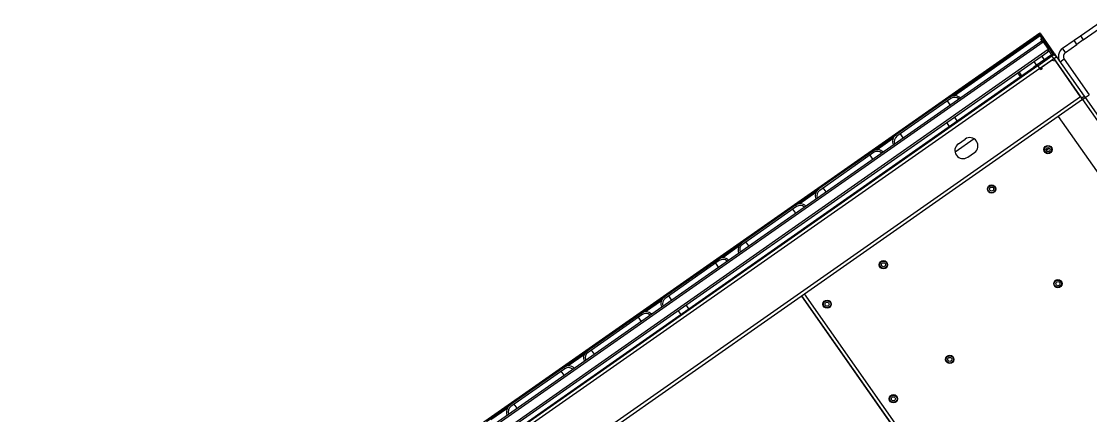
# Model space of a CAD drawing. Header units: millimetres. Extents: x 152904052 to 153933663, y 538271515 to 539240469.
# Drawn here: x 153353536 to 153354841, y 538947940 to 538948421 of the extents above; entities that cross this region are included whole.
import ezdxf

# ---------------------------------------------------------------- set-up
doc = ezdxf.new("R2010")
doc.units = ezdxf.units.MM
doc.layers.add('POWR', color=5, linetype='Continuous')

msp = doc.modelspace()

# ---------------------------------------------------------------- linework, layer by layer
at = {"layer": 'POWR', "color": 7}
for p, q in [((153354828.2, 538948403.2), (153354853.5, 538948421)), ((153354831.7, 538948398.3), (153354857, 538948416)), ((153353877.5, 538947776.1), (153354778.6, 538948407.1)), ((153354669.1, 538948328.4), (153354779.5, 538948405.7)), ((153354779.1, 538948403.5), (153354674.5, 538948330.2)), ((153354778.2, 538948404.8), (153354778.3, 538948404.7)), ((153354778.3, 538948404.7), (153354779.6, 538948405.7)), ((153354778.3, 538948404.7), (153354794.7, 538948381.2)), ((153354779.5, 538948405.7), (153354778.6, 538948407.1)), ((153354781.1, 538948400.7), (153354779.1, 538948403.5)), ((153354779.6, 538948405.7), (153354796, 538948382.2)), ((153354779.8, 538948399.8), (153354781.1, 538948400.7)), ((153354782.2, 538948396.4), (153354779.8, 538948399.8)), ((153354806.6, 538948388.1), (153354820.6, 538948397.9)), ((153354820.6, 538948397.9), (153354828.2, 538948403.2)), ((153354824, 538948392.9), (153354820.6, 538948397.9)), ((153354831.7, 538948398.3), (153354824, 538948392.9)), ((153354828.2, 538948403.2), (153354831.7, 538948398.3)), ((153353886.7, 538947768.3), (153354782.9, 538948395.8)), ((153353887.2, 538947771.2), (153354779.9, 538948396.3)), ((153353892.9, 538947759.4), (153354789.1, 538948386.9)), ((153354782.9, 538948395.8), (153354789.1, 538948386.9)), ((153354793.4, 538948380.3), (153354789.1, 538948386.5)), ((153354810, 538948383.1), (153354806.6, 538948388.1)), ((153354810, 538948383.1), (153354824, 538948392.9)), ((153353895.9, 538947758.9), (153354788.5, 538948383.9)), ((153354771.4, 538948372), (153354774.7, 538948367.2)), ((153354791.9, 538948379.3), (153354771.5, 538948364.9)), ((153354776.2, 538948366.8), (153354793.4, 538948378.8)), ((153354778.5, 538948363.6), (153354795.7, 538948375.5)), ((153354780.3, 538948364.5), (153354792.6, 538948373.1)), ((153354784.6, 538948374.1), (153354781.2, 538948378.9)), ((153354788.5, 538948383.9), (153354788.5, 538948384)), ((153354791.9, 538948379.3), (153354796, 538948382.2)), ((153354792.6, 538948378.3), (153354791.9, 538948379.3)), ((153354798.2, 538948372.2), (153354792.6, 538948373.1)), ((153354796.7, 538948381.2), (153354793.4, 538948378.8)), ((153354795.7, 538948375.5), (153354793.4, 538948378.8)), ((153354795.3, 538948379.5), (153354795, 538948380)), ((153354795.4, 538948380.3), (153354795.5, 538948380.2)), ((153354795.8, 538948375.5), (153354799.1, 538948377.8)), ((153354795.8, 538948375.5), (153354829.6, 538948327.3)), ((153354796, 538948382.2), (153354796.7, 538948381.2)), ((153354796.7, 538948381.2), (153354797.9, 538948379.5)), ((153354797.5, 538948379.2), (153354797.9, 538948379.5)), ((153354797.9, 538948379.5), (153354799.1, 538948377.8)), ((153354828.4, 538948329), (153354798.2, 538948372.2)), ((153354799.1, 538948377.8), (153354832.9, 538948329.6)), ((153354808.5, 538948374.8), (153354803.6, 538948371.3)), ((153354808.5, 538948374.8), (153354838.9, 538948331.4)), ((153354776.2, 538948366.8), (153353015.1, 538947133.6)), ((153354778.6, 538948363.5), (153353017.4, 538947130.3)), ((153353921.6, 538947769.9), (153354771.5, 538948364.9)), ((153354756.7, 538948354.6), (153354753.4, 538948359.4)), ((153354771.5, 538948364.9), (153354772.2, 538948364)), ((153354776.2, 538948366.8), (153354778.5, 538948363.6)), ((153354778.5, 538948363.6), (153354778.6, 538948363.5)), ((153354779.7, 538948361.8), (153354778.6, 538948363.5)), ((153354781.4, 538948363), (153354779.7, 538948361.8)), ((153354780.3, 538948364.5), (153354781.4, 538948363)), ((153354755.1, 538948353.5), (153354751.8, 538948358.2)), ((153354828.4, 538948329), (153353032.8, 538947071.7)), ((153354669.1, 538948328.4), (153354603.2, 538948282.3)), ((153354670.2, 538948326.8), (153354604.4, 538948280.7)), ((153354669.4, 538948318.9), (153354666, 538948323.8)), ((153354830.7, 538948325.6), (153354801.2, 538948305)), ((153354829.6, 538948327.3), (153354832.9, 538948329.6)), ((153354830.7, 538948325.6), (153354829.6, 538948327.3)), ((153354830.7, 538948325.6), (153354834, 538948327.9)), ((153354830.7, 538948325.6), (153355301, 538947653.9)), ((153354832.9, 538948329.6), (153354834, 538948327.9)), ((153354834, 538948327.9), (153354838.9, 538948331.4)), ((153354834, 538948327.9), (153355304.3, 538947656.2)), ((153354801.2, 538948305), (153353955.5, 538947712.8)), ((153354664.9, 538948297.4), (153354668.3, 538948292.7)), ((153354678.1, 538948299.6), (153354674.8, 538948304.3)), ((153354801.2, 538948305), (153355271.6, 538947633.3)), ((153354574.9, 538948262.5), (153354603.2, 538948282.3)), ((153354612.1, 538948278.7), (153354608.6, 538948283.7)), ((153354599.7, 538948277.9), (153354580.3, 538948264.3)), ((153354698.6, 538948277.6), (153354675.3, 538948261.3)), ((153354679.4, 538948271.5), (153354687.6, 538948277.3)), ((153354574.9, 538948262.5), (153354509, 538948216.4)), ((153354576, 538948260.8), (153354510.2, 538948214.7)), ((153354575.2, 538948252.9), (153354571.8, 538948257.8)), ((153354690.9, 538948255.2), (153354699.1, 538948260.9)), ((153354790.5, 538948266.2), (153354786.5, 538948263.3)), ((153354480.7, 538948196.5), (153354509, 538948216.4)), ((153354517.9, 538948212.8), (153354514.4, 538948217.7)), ((153354505.5, 538948211.9), (153354486.1, 538948198.3)), ((153354480.7, 538948196.5), (153354414.8, 538948150.4)), ((153354481.8, 538948194.9), (153354416, 538948148.8)), ((153354481, 538948187), (153354477.6, 538948191.9)), ((153354386.5, 538948130.5), (153354414.8, 538948150.4)), ((153354423.7, 538948146.8), (153354420.2, 538948151.7)), ((153354411.3, 538948146), (153354391.9, 538948132.3)), ((153354386.5, 538948130.5), (153354320.6, 538948084.4)), ((153354387.6, 538948128.9), (153354321.8, 538948082.8)), ((153354386.8, 538948121), (153354383.4, 538948125.9)), ((153354329.5, 538948080.9), (153354326, 538948085.8)), ((153354488.1, 538948085.7), (153354674.8, 538947819.2)), ((153354675.2, 538947819.5), (153354488.5, 538948086)), ((153354678.5, 538947821.8), (153354491.8, 538948088.3)), ((153354292.3, 538948064.6), (153354320.6, 538948084.4)), ((153354317.1, 538948080), (153354297.7, 538948066.4)), ((153354350.4, 538948070.1), (153354347.1, 538948074.9)), ((153354292.3, 538948064.6), (153354226.4, 538948018.5)), ((153354293.4, 538948062.9), (153354227.6, 538948016.8)), ((153354292.6, 538948055), (153354289.2, 538948060)), ((153354337.3, 538948068), (153354340.6, 538948063.2)), ((153354235.3, 538948014.9), (153354231.8, 538948019.8)), ((153354198.1, 538947998.6), (153354226.4, 538948018.5)), ((153354222.9, 538948014), (153354203.4, 538948000.4)), ((153354198.1, 538947998.6), (153354132.2, 538947952.5)), ((153354199.2, 538947997), (153354133.4, 538947950.9)), ((153354198.4, 538947989.1), (153354195, 538947994)), ((153354103.9, 538947932.7), (153354132.2, 538947952.5)), ((153354128.7, 538947948.1), (153354109.2, 538947934.5)), ((153354141.1, 538947948.9), (153354137.6, 538947953.9))]:
    msp.add_line(p, q, dxfattribs=at)
for centre, radius in [((153354788.7, 538948264.5), 5.06), ((153354788.7, 538948264.5), 4.44), ((153354788.7, 538948264.5), 2.5), ((153354719.9, 538948216.3), 5.06), ((153354719.9, 538948216.3), 4.44), ((153354719.9, 538948216.3), 2.5), ((153354588, 538948123.9), 5.06), ((153354588, 538948123.9), 4.44), ((153354588, 538948123.9), 2.5), ((153354800.8, 538948100.8), 5.06), ((153354800.8, 538948100.8), 4.44), ((153354800.8, 538948100.8), 2.5), ((153354519.2, 538948075.8), 5.06), ((153354519.2, 538948075.8), 4.44), ((153354519.2, 538948075.8), 2.5), ((153354668.9, 538948008.4), 5.06), ((153354668.9, 538948008.4), 4.44), ((153354668.9, 538948008.4), 2.5), ((153354600.1, 538947960.3), 5.06), ((153354600.1, 538947960.3), 4.44), ((153354600.1, 538947960.3), 2.5)]:
    msp.add_circle(centre, radius, dxfattribs=at)
for centre, radius, start, end in [((153354781.1, 538948394.5), 2.1, 35, 125), ((153354813.4, 538948378.2), 12, 125, 215), ((153354795.7, 538948375.5), 4.1, 35, 125), ((153354796.2, 538948378.2), 2.1, 35, 125), ((153354795.7, 538948375.5), 0.1, 35, 125), ((153354813.4, 538948378.2), 6, 125, 215), ((153354674.8, 538948320.2), 10, 46.537, 125), ((153354674.8, 538948320.2), 8, 49.4775, 125), ((153354609, 538948274.1), 10, 125, 203.463), ((153354609, 538948274.1), 8, 125, 200.5225), ((153354685.1, 538948263.4), 10, 125, 305), ((153354693.3, 538948269.1), 10, 305, 125), ((153354580.6, 538948254.3), 10, 46.537, 125), ((153354580.6, 538948254.3), 8, 49.4775, 125), ((153354514.8, 538948208.2), 10, 125, 203.463), ((153354514.8, 538948208.2), 8, 125, 200.5225), ((153354486.4, 538948188.3), 10, 46.537, 125), ((153354486.4, 538948188.3), 8, 49.4775, 125), ((153354420.6, 538948142.2), 10, 125, 203.463), ((153354420.6, 538948142.2), 8, 125, 200.5225), ((153354392.2, 538948122.4), 10, 46.537, 125), ((153354392.2, 538948122.4), 8, 49.4775, 125), ((153354326.4, 538948076.2), 10, 125, 203.463), ((153354326.4, 538948076.2), 8, 125, 200.5225), ((153354298, 538948056.4), 10, 46.537, 125), ((153354298, 538948056.4), 8, 49.4775, 125), ((153354232.2, 538948010.3), 10, 125, 203.463), ((153354232.2, 538948010.3), 8, 125, 200.5225), ((153354203.8, 538947990.4), 10, 46.537, 125), ((153354203.8, 538947990.4), 8, 49.4775, 125), ((153354138, 538947944.3), 10, 125, 203.463), ((153354138, 538947944.3), 8, 125, 200.5225)]:
    msp.add_arc(centre, radius, start, end, dxfattribs=at)
msp.add_open_spline([(153354779.9, 538948396.3), (153354780.1, 538948396.3), (153354780.4, 538948396.5), (153354781.1, 538948396.4), (153354781.9, 538948396.1), (153354782.5, 538948395.9), (153354782.9, 538948395.8)], degree=3, knots=[0, 0, 0, 0, 0.230728, 0.485563, 0.740459, 1, 1, 1, 1], dxfattribs=at)
for points in [[(153354789.1, 538948386.9), (153354789.1, 538948386.6), (153354789.1, 538948385.9), (153354789, 538948385), (153354788.9, 538948384.3), (153354788.6, 538948384.1), (153354788.5, 538948383.9)], [(153354788.5, 538948384), (153354788.7, 538948384.2), (153354789.2, 538948384.5), (153354789.4, 538948385.3), (153354789.4, 538948386.2), (153354789.2, 538948386.7), (153354789.1, 538948386.9)]]:
    msp.add_open_spline(points, degree=3, dxfattribs=at)

doc.saveas('drawing.dxf')
